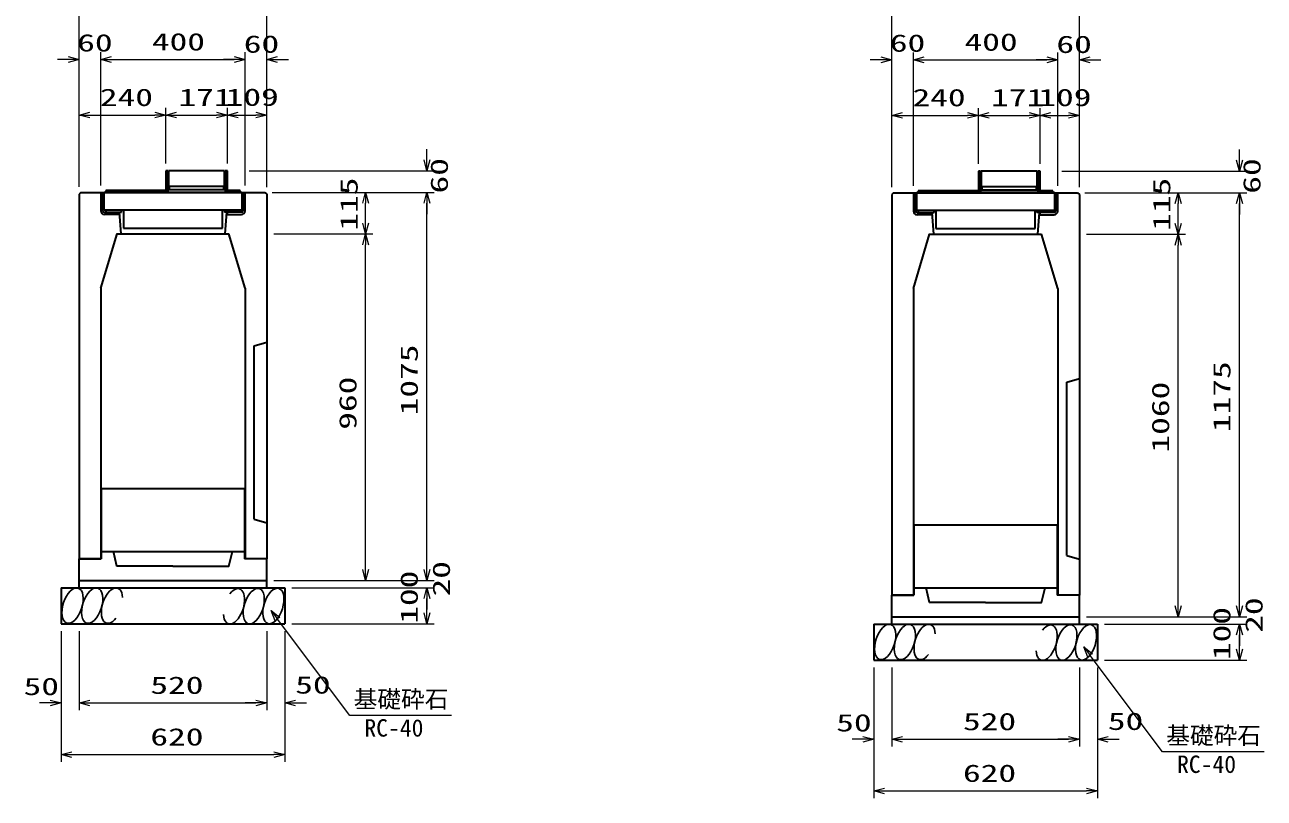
# Model space of a CAD drawing. Units: millimetres on the paper. Extents: x 0 to 841, y 0 to 594.
# Drawn here: x 378.2 to 550, y 390.6 to 497.7 of the extents above; entities that cross this region are included whole.
import ezdxf
from ezdxf.enums import TextEntityAlignment as Align

# ---------------------------------------------------------------- set-up
doc = ezdxf.new("R2010")
doc.units = ezdxf.units.MM
for name, color, linetype, lineweight in [('D-STR-DIM（寸法）', 7, 'Continuous', 13), ('D-STR-HTXT(基礎砕石-旗)', 7, 'Continuous', 13), ('D-STR-STRF(グリ)', 7, 'Continuous', 25), ('D-STR（構造物）', 1, 'Continuous', 35)]:
    doc.layers.add(name, color=color, linetype=linetype, lineweight=lineweight)
doc.styles.add('ＭＳ ゴシック', font='')
doc.styles.get('ＭＳ ゴシック').set_extended_font_data('MS Gothic')

# ---------------------------------------------------------------- blocks, each defined once
blk = doc.blocks.new('_Open30')
at = {"color": 7, "linetype": 'Continuous', "lineweight": 13}
for p, q in [((-1, 0.2679), (0, 0)), ((0, 0), (-1, -0.2679)), ((0, 0), (-1, 0))]:
    blk.add_line(p, q, dxfattribs=at)

msp = doc.modelspace()

# ---------------------------------------------------------------- linework, layer by layer
at = {"layer": 'D-STR-DIM（寸法）'}
for p, q in [((385.699, 493.918), (385.699, 502.126)), ((411.699, 493.918), (411.699, 502.126)), ((498.332, 493.884), (498.332, 502.092)), ((524.332, 493.884), (524.332, 502.092)), ((385.699, 475.265), (385.699, 493.918)), ((388.699, 475.455), (388.699, 493.918)), ((388.699, 475.455), (388.699, 493.918)), ((408.699, 475.455), (408.699, 493.918)), ((408.699, 475.455), (408.699, 493.918)), ((411.699, 475.262), (411.699, 493.918)), ((498.332, 475.231), (498.332, 493.884)), ((501.332, 475.421), (501.332, 493.884)), ((501.332, 475.421), (501.332, 493.884)), ((521.332, 475.421), (521.332, 493.884)), ((521.332, 475.421), (521.332, 493.884)), ((524.332, 475.228), (524.332, 493.884)), ((384.199, 492.918), (382.699, 492.918)), ((390.199, 492.918), (391.699, 492.918)), ((390.199, 492.918), (407.199, 492.918)), ((407.199, 492.918), (405.699, 492.918)), ((413.199, 492.918), (414.699, 492.918)), ((496.832, 492.884), (495.332, 492.884)), ((502.832, 492.884), (504.332, 492.884)), ((502.832, 492.884), (519.832, 492.884)), ((519.832, 492.884), (518.332, 492.884)), ((525.832, 492.884), (527.332, 492.884)), ((385.699, 475.265), (385.699, 486.224)), ((397.699, 478.51), (397.699, 486.224)), ((397.699, 478.51), (397.699, 486.224)), ((406.249, 478.51), (406.249, 486.224)), ((406.249, 478.51), (406.249, 486.224)), ((411.7, 475.265), (411.7, 486.224)), ((498.332, 475.231), (498.332, 486.189)), ((510.332, 478.476), (510.332, 486.189)), ((510.332, 478.476), (510.332, 486.189)), ((518.882, 478.476), (518.882, 486.189)), ((518.882, 478.476), (518.882, 486.189)), ((524.332, 475.231), (524.332, 486.189)), ((387.199, 485.224), (396.199, 485.224)), ((399.199, 485.224), (404.749, 485.224)), ((407.749, 485.224), (410.2, 485.224)), ((499.832, 485.189), (508.832, 485.189)), ((511.832, 485.189), (517.382, 485.189)), ((520.382, 485.189), (522.832, 485.189)), ((433.903, 479.01), (433.903, 480.51)), ((546.535, 478.976), (546.535, 480.476)), ((409.25, 477.51), (434.903, 477.51)), ((521.882, 477.476), (547.535, 477.476)), ((412.45, 474.51), (434.903, 474.51)), ((412.45, 474.51), (426.404, 474.51)), ((413.45, 474.51), (434.903, 474.51)), ((525.082, 474.476), (547.535, 474.476)), ((525.082, 474.476), (539.037, 474.476)), ((526.082, 474.476), (547.535, 474.476)), ((425.404, 470.262), (425.404, 473.01)), ((433.903, 422.262), (433.903, 473.01)), ((433.903, 473.01), (433.903, 471.51)), ((538.037, 470.228), (538.037, 472.976)), ((546.535, 417.228), (546.535, 472.976)), ((546.535, 472.976), (546.535, 471.476)), ((412.7, 468.762), (426.404, 468.762)), ((412.7, 468.762), (426.404, 468.762)), ((425.404, 422.262), (425.404, 467.262)), ((525.332, 468.728), (539.037, 468.728)), ((525.332, 468.728), (539.037, 468.728)), ((538.037, 417.228), (538.037, 467.228)), ((433.903, 422.262), (433.903, 423.762)), ((412.7, 420.762), (434.903, 420.762)), ((412.7, 420.762), (426.404, 420.762)), ((412.7, 420.762), (434.903, 420.762)), ((415.2, 419.762), (434.903, 419.762)), ((415.2, 419.762), (434.903, 419.762)), ((433.903, 416.262), (433.903, 418.262)), ((433.903, 418.262), (433.903, 416.762)), ((546.535, 417.228), (546.535, 418.728)), ((525.332, 415.728), (547.535, 415.728)), ((525.332, 415.728), (539.037, 415.728)), ((525.332, 415.728), (547.535, 415.728)), ((415.2, 414.762), (434.903, 414.762)), ((527.832, 414.728), (547.535, 414.728)), ((527.832, 414.728), (547.535, 414.728)), ((383.199, 413.762), (383.199, 402.795)), ((383.199, 412.762), (383.199, 395.638)), ((385.699, 413.762), (385.699, 402.795)), ((385.699, 413.762), (385.699, 402.795)), ((411.7, 413.762), (411.7, 402.795)), ((411.7, 412.762), (411.7, 402.795)), ((414.2, 413.762), (414.2, 402.795)), ((414.2, 412.762), (414.2, 395.638)), ((546.535, 411.228), (546.535, 413.228)), ((546.535, 413.228), (546.535, 411.728)), ((527.832, 409.728), (547.535, 409.728)), ((495.832, 408.728), (495.832, 397.761)), ((495.832, 407.728), (495.832, 390.603)), ((498.331, 408.728), (498.331, 397.761)), ((498.332, 408.728), (498.332, 397.761)), ((524.332, 408.728), (524.332, 397.761)), ((524.332, 407.728), (524.332, 397.761)), ((526.832, 408.728), (526.832, 397.761)), ((526.832, 407.728), (526.832, 390.603)), ((381.699, 403.795), (380.199, 403.795)), ((387.199, 403.795), (410.2, 403.795)), ((387.199, 403.795), (388.699, 403.795)), ((410.2, 403.795), (408.7, 403.795)), ((415.7, 403.795), (417.2, 403.795)), ((494.332, 398.761), (492.832, 398.761)), ((499.831, 398.761), (522.832, 398.761)), ((499.832, 398.761), (501.332, 398.761)), ((522.832, 398.761), (521.332, 398.761)), ((528.332, 398.761), (529.832, 398.761)), ((384.699, 396.638), (412.7, 396.638)), ((497.332, 391.603), (525.332, 391.603))]:
    msp.add_line(p, q, dxfattribs=at)
at = {"layer": 'D-STR-HTXT(基礎砕石-旗)'}
for points in [[(437.322, 402.065), (423.218, 402.065), (413.214, 415.391)], [(549.954, 397.031), (535.85, 397.031), (525.846, 410.357)]]:
    msp.add_lwpolyline(points, dxfattribs=at)
at = {"layer": 'D-STR-STRF(グリ)'}
for centre, major_axis in [((384.794, 417.285), (0.79, 2.421)), ((387.515, 417.285), (0.79, 2.421)), ((409.904, 417.205), (-0.771, -2.427)), ((412.625, 417.226), (-0.771, -2.427)), ((497.426, 412.251), (0.79, 2.421)), ((500.147, 412.251), (0.79, 2.421)), ((522.536, 412.17), (-0.771, -2.427)), ((525.257, 412.192), (-0.771, -2.427))]:
    msp.add_ellipse(centre, major_axis=major_axis, ratio=0.5139, dxfattribs=at)
for centre, major_axis in [((390.256, 417.285), (0.79, 2.421)), ((407.163, 417.183), (-0.771, -2.427)), ((502.888, 412.251), (0.79, 2.421)), ((519.796, 412.149), (-0.771, -2.427))]:
    msp.add_ellipse(centre, major_axis=major_axis, ratio=0.5139, start_param=5.3575563, end_param=10.3750652, dxfattribs=at)
at = {"layer": 'D-STR（構造物）'}
for p, q in [((397.999, 477.51), (397.699, 477.51)), ((397.699, 477.51), (397.699, 474.56)), ((397.999, 477.51), (397.999, 474.56)), ((405.849, 477.51), (398.099, 477.51)), ((398.099, 477.51), (398.099, 475.31)), ((405.849, 475.31), (405.849, 477.51)), ((405.949, 477.51), (405.949, 474.56)), ((406.249, 477.51), (405.949, 477.51)), ((406.249, 474.56), (406.249, 477.51)), ((510.632, 477.476), (510.332, 477.476)), ((510.332, 477.476), (510.332, 474.526)), ((510.632, 477.476), (510.632, 474.526)), ((518.482, 477.476), (510.732, 477.476)), ((510.732, 477.476), (510.732, 475.276)), ((518.482, 475.276), (518.482, 477.476)), ((518.582, 477.476), (518.582, 474.526)), ((518.882, 477.476), (518.582, 477.476)), ((518.882, 474.526), (518.882, 477.476)), ((385.949, 474.51), (385.699, 474.265)), ((385.699, 474.265), (385.699, 423.762)), ((385.949, 474.51), (411.45, 474.51)), ((388.699, 474.51), (388.699, 471.96)), ((389, 471.96), (389, 474.51)), ((389.154, 474.56), (408.254, 474.56)), ((389.154, 472.06), (389.154, 474.56)), ((389.379, 474.785), (389.379, 474.56)), ((397.699, 474.785), (389.379, 474.785)), ((405.949, 474.86), (397.999, 474.86)), ((405.849, 475.31), (398.099, 475.31)), ((398.249, 474.86), (398.249, 475.31)), ((405.699, 475.31), (405.699, 474.86)), ((408.019, 474.785), (406.249, 474.785)), ((408.019, 474.56), (408.019, 474.785)), ((408.254, 474.56), (408.254, 472.06)), ((408.399, 474.51), (408.399, 471.96)), ((408.699, 471.955), (408.699, 474.51)), ((411.45, 474.51), (411.7, 474.265)), ((411.7, 474.265), (411.7, 423.762)), ((498.581, 474.476), (498.331, 474.231)), ((498.332, 474.231), (498.332, 418.728)), ((498.581, 474.476), (524.082, 474.476)), ((501.332, 474.476), (501.332, 471.926)), ((501.632, 471.926), (501.632, 474.476)), ((501.787, 474.526), (520.887, 474.526)), ((501.787, 472.026), (501.787, 474.526)), ((502.012, 474.751), (502.012, 474.526)), ((510.332, 474.751), (502.012, 474.751)), ((518.582, 474.826), (510.632, 474.826)), ((518.482, 475.276), (510.732, 475.276)), ((510.882, 474.826), (510.882, 475.276)), ((518.332, 475.276), (518.332, 474.826)), ((520.652, 474.751), (518.882, 474.751)), ((520.652, 474.526), (520.652, 474.751)), ((520.887, 474.526), (520.887, 472.026)), ((521.032, 474.476), (521.032, 471.926)), ((521.332, 471.921), (521.332, 474.476)), ((524.082, 474.476), (524.332, 474.231)), ((524.332, 474.231), (524.332, 418.728)), ((408.254, 472.06), (389.154, 472.06)), ((389.199, 471.76), (391.579, 471.76)), ((391.199, 471.46), (389.2, 471.46)), ((389.379, 472.06), (389.379, 471.76)), ((391.199, 471.76), (391.199, 471.46)), ((391.269, 471.76), (391.499, 468.762)), ((391.579, 471.76), (391.579, 472.06)), ((391.829, 472.06), (391.829, 469.56)), ((405.569, 469.56), (405.569, 472.06)), ((405.829, 472.06), (405.829, 471.76)), ((408.199, 471.76), (405.829, 471.76)), ((406.13, 471.76), (405.899, 468.762)), ((406.199, 471.76), (406.199, 471.46)), ((406.199, 471.46), (408.199, 471.46)), ((408.029, 471.76), (408.029, 472.06)), ((520.887, 472.026), (501.787, 472.026)), ((501.832, 471.726), (504.212, 471.726)), ((503.832, 471.426), (501.832, 471.426)), ((502.012, 472.026), (502.012, 471.726)), ((503.832, 471.726), (503.832, 471.426)), ((503.901, 471.726), (504.132, 468.728)), ((504.212, 471.726), (504.212, 472.026)), ((504.462, 472.026), (504.462, 469.526)), ((518.202, 469.526), (518.202, 472.026)), ((518.462, 472.026), (518.462, 471.726)), ((520.832, 471.726), (518.462, 471.726)), ((518.762, 471.726), (518.532, 468.728)), ((518.832, 471.726), (518.832, 471.426)), ((518.832, 471.426), (520.832, 471.426)), ((520.662, 471.726), (520.662, 472.026)), ((391.829, 469.56), (405.569, 469.56)), ((504.462, 469.526), (518.202, 469.526)), ((408.7, 461.256), (406.448, 468.762)), ((521.332, 461.222), (519.08, 468.728)), ((388.699, 461.256), (388.699, 423.762)), ((408.7, 461.256), (408.7, 423.762)), ((501.331, 461.222), (501.331, 418.728)), ((521.332, 461.222), (521.332, 418.728)), ((409.95, 453.262), (411.7, 453.762)), ((409.95, 429.262), (409.95, 453.262)), ((522.582, 448.228), (524.332, 448.728)), ((522.582, 424.228), (522.582, 448.228)), ((388.774, 433.512), (388.774, 423.762)), ((409.95, 429.262), (411.7, 428.762)), ((501.406, 428.478), (501.406, 418.728)), ((388.774, 424.762), (408.625, 424.762)), ((388.699, 423.762), (385.699, 423.762)), ((398.699, 422.762), (406.45, 422.762)), ((411.7, 423.762), (408.625, 423.762)), ((411.7, 423.762), (408.7, 423.762)), ((411.7, 419.762), (411.7, 423.762)), ((522.582, 424.228), (524.332, 423.728)), ((383.199, 419.762), (414.2, 419.762)), ((383.199, 419.762), (383.199, 414.762)), ((385.699, 420.762), (411.7, 420.762)), ((414.2, 419.762), (414.2, 414.762)), ((501.406, 419.728), (521.257, 419.728)), ((501.331, 418.728), (498.332, 418.728)), ((511.332, 417.728), (519.082, 417.728)), ((524.332, 418.728), (521.257, 418.728)), ((524.332, 418.728), (521.332, 418.728)), ((524.332, 414.728), (524.332, 418.728)), ((498.332, 415.728), (524.332, 415.728)), ((383.199, 414.762), (414.2, 414.762)), ((495.832, 414.728), (526.832, 414.728)), ((495.832, 414.728), (495.832, 409.728)), ((526.832, 414.728), (526.832, 409.728)), ((495.832, 409.728), (526.832, 409.728))]:
    msp.add_line(p, q, dxfattribs=at)
for points in [[(388.699, 461.256), (390.951, 468.762), (406.448, 468.762)], [(501.331, 461.222), (503.583, 468.728), (519.08, 468.728)], [(388.774, 433.512), (408.625, 433.512), (408.625, 423.762)], [(501.406, 428.478), (521.257, 428.478), (521.257, 418.728)], [(398.699, 422.762), (390.949, 422.762), (390.449, 424.762)], [(398.699, 422.762), (406.45, 422.762), (406.95, 424.762)], [(385.699, 419.762), (385.699, 423.762), (388.774, 423.762)], [(511.332, 417.728), (503.581, 417.728), (503.081, 419.728)], [(511.332, 417.728), (519.082, 417.728), (519.582, 419.728)], [(498.332, 414.728), (498.332, 418.728), (501.406, 418.728)]]:
    msp.add_lwpolyline(points, dxfattribs=at)
for centre, radius, start, end in [((389.2, 471.96), 0.5, 180, 270), ((389.199, 471.96), 0.2, 180, 270), ((408.199, 471.96), 0.2, 270, 0), ((408.199, 471.96), 0.5, 270, 359.42699), ((501.832, 471.926), 0.5, 180, 270), ((501.832, 471.926), 0.2, 180, 270), ((520.832, 471.926), 0.2, 270, 0), ((520.832, 471.926), 0.5, 270, 359.42699)]:
    msp.add_arc(centre, radius, start, end, dxfattribs=at)

# ---------------------------------------------------------------- block references
at = {"layer": 'D-STR-DIM（寸法）', "xscale": 1.5, "yscale": 1.5}
for p in [(385.699, 492.918), (408.699, 492.918), (408.699, 492.918), (498.332, 492.884), (521.332, 492.884), (521.332, 492.884), (397.699, 485.224), (406.249, 485.224), (411.7, 485.224), (510.332, 485.189), (518.882, 485.189), (524.332, 485.189), (383.199, 403.795), (411.7, 403.795), (411.7, 403.795), (495.832, 398.761), (524.332, 398.761), (524.332, 398.761), (414.2, 396.638), (526.832, 391.603)]:
    msp.add_blockref('_Open30', p, dxfattribs=at)
for p, rotation in [((388.699, 492.918), 180), ((388.699, 492.918), 180), ((411.699, 492.918), 180), ((501.332, 492.884), 180), ((501.332, 492.884), 180), ((524.332, 492.884), 180), ((385.699, 485.224), 180), ((397.699, 485.224), 180), ((406.249, 485.224), 180), ((498.332, 485.189), 180), ((510.332, 485.189), 180), ((518.882, 485.189), 180), ((433.903, 477.51), 270), ((546.535, 477.476), 270), ((425.404, 474.51), 90), ((433.903, 474.51), 90), ((433.903, 474.51), 90), ((538.037, 474.476), 90), ((546.535, 474.476), 90), ((546.535, 474.476), 90), ((425.404, 468.762), 270), ((538.037, 468.728), 270), ((425.404, 468.762), 90), ((538.037, 468.728), 90), ((425.404, 420.762), 270), ((433.903, 420.762), 270), ((433.903, 420.762), 270), ((433.903, 419.762), 90), ((433.903, 419.762), 90), ((433.903, 414.762), 270), ((538.037, 415.728), 270), ((546.535, 415.728), 270), ((546.535, 415.728), 270), ((546.535, 414.728), 90), ((546.535, 414.728), 90), ((546.535, 409.728), 270), ((385.699, 403.795), 180), ((385.699, 403.795), 180), ((414.2, 403.795), 180), ((498.331, 398.761), 180), ((498.332, 398.761), 180), ((526.832, 398.761), 180), ((383.199, 396.638), 180), ((495.832, 391.603), 180)]:
    msp.add_blockref('_Open30', p, dxfattribs=dict(at, rotation=rotation))
at = {"layer": 'D-STR-HTXT(基礎砕石-旗)', "xscale": 1.5, "yscale": 1.5, "rotation": 126.89552}
for p in [(412.313, 416.591), (524.946, 411.556)]:
    msp.add_blockref('_Open30', p, dxfattribs=at)

# ---------------------------------------------------------------- texts
at = {"layer": 'D-STR-DIM（寸法）', "style": 'ＭＳ ゴシック', "width": 1.5}
for s, p in [('400', (395.783, 493.455)), ('400', (508.415, 493.421)), ('60', (385.435, 493.312)), ('60', (408.519, 493.141)), ('60', (498.067, 493.277)), ('60', (521.151, 493.107)), ('240', (388.574, 485.761)), ('171', (399.474, 485.761)), ('109', (406.016, 485.78)), ('240', (501.207, 485.727)), ('171', (512.107, 485.727)), ('109', (518.648, 485.746)), ('50', (378.002, 404.162)), ('520', (395.574, 404.332)), ('50', (415.652, 404.37)), ('50', (490.634, 399.128)), ('520', (508.207, 399.298)), ('50', (528.284, 399.335)), ('620', (395.575, 397.175)), ('620', (508.207, 392.141))]:
    msp.add_text(s, height=2.405, dxfattribs=at).set_placement(p, align=Align.BOTTOM_LEFT)
for s, p in [('60', (437.533, 474.368)), ('60', (550.165, 474.333)), ('115', (425.029, 469.22)), ('115', (537.662, 469.185)), ('1075', (433.365, 443.631)), ('1175', (545.997, 441.305)), ('960', (424.867, 441.637)), ('1060', (537.499, 438.478)), ('20', (437.817, 418.544)), ('100', (433.365, 414.762)), ('20', (550.449, 413.509)), ('100', (545.997, 409.728))]:
    msp.add_text(s, height=2.405, rotation=90, dxfattribs=at).set_placement(p, align=Align.BOTTOM_LEFT)
at = {"layer": 'D-STR-HTXT(基礎砕石-旗)', "style": 'ＭＳ ゴシック'}
for s, p in [('基礎砕石', (423.753, 402.402)), ('RC-40', (425.241, 398.415)), ('基礎砕石', (536.385, 397.367)), ('RC-40', (537.873, 393.381))]:
    msp.add_text(s, height=2.405, dxfattribs=at).set_placement(p, align=Align.BOTTOM_LEFT)

doc.saveas('drawing.dxf')
